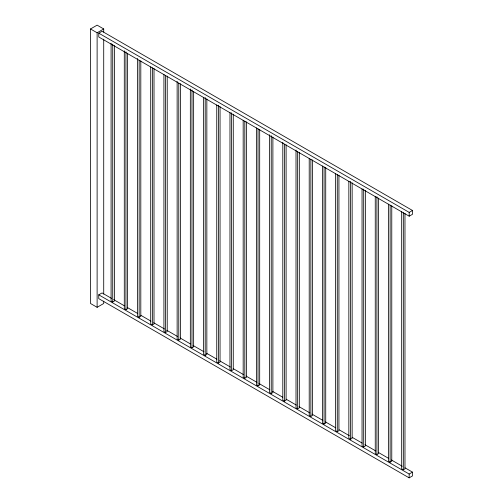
<?xml version="1.0" encoding="UTF-8"?>
<svg xmlns="http://www.w3.org/2000/svg" width="503" height="503" viewBox="0 0 503 503"><rect width="100%" height="100%" fill="white"/><g stroke="black" fill="none" stroke-linecap="round" stroke-linejoin="round"><path stroke-width="0.75" d="M103.719 301.146L103.719 303.498L97.117 307.314L90.509 303.498L90.509 28.96L97.117 25.15L103.719 28.96L103.719 32.098M90.509 28.96L97.117 32.777L103.719 28.96M98.783 33.173L102.09 31.268L412.491 210.48L412.491 214.291L409.19 216.196L98.783 36.989L98.783 33.173L409.19 212.385L412.491 210.48M404.99 467.815L412.466 472.128L412.466 475.945L409.159 477.85L98.758 298.644L98.758 294.827L102.065 292.922L111.572 298.411M111.088 43.227L111.088 301.052L112.735 302.007L114.388 301.052L114.388 45.578M124.298 50.853L124.298 308.679L125.945 309.634L127.599 308.679L127.599 53.205M137.501 58.48L137.501 316.305L139.155 317.261L140.809 316.305L140.809 60.832M150.711 66.893L150.711 323.932L152.365 324.888L154.012 323.932L154.012 68.458M163.921 74.519L163.921 331.559L165.575 332.514L167.222 331.559L167.222 76.085M177.131 81.36L177.131 339.185L178.779 340.135L180.432 339.185L180.432 83.712M190.335 88.987L190.335 346.812L191.989 347.762L193.642 346.812L193.642 91.339M203.545 97.393L203.545 354.439L205.199 355.388L206.846 354.439L206.846 98.959M216.755 105.02L216.755 362.059L218.409 363.015L220.056 362.059L220.056 106.586M229.965 112.647L229.965 369.686L231.613 370.642L233.266 369.686L233.266 114.212M243.175 120.274L243.175 377.313L244.823 378.269L246.476 377.313L246.476 121.839M256.379 127.9L256.379 384.94L258.033 385.895L259.686 384.94L259.686 129.466M269.589 134.741L269.589 392.566L271.243 393.516L272.89 392.566L272.89 137.093M282.799 142.368L282.799 400.193L284.447 401.143L286.1 400.193L286.1 144.719M296.009 149.995L296.009 407.82L297.657 408.769L299.31 407.82L299.31 152.346M309.213 158.401L309.213 415.44L310.867 416.396L312.52 415.44L312.52 159.967M322.423 166.028L322.423 423.067L324.077 424.023L325.724 423.067L325.724 167.593M335.633 173.654L335.633 430.694L337.287 431.649L338.934 430.694L338.934 175.22M348.843 181.281L348.843 438.32L350.49 439.276L352.144 438.32L352.144 182.847M362.047 188.908L362.047 445.947L363.7 446.903L365.354 445.947L365.354 190.474M375.257 196.528L375.257 453.574L376.91 454.523L378.558 453.574L378.558 198.1M388.467 204.155L388.467 461.201L390.121 462.15L391.768 461.201L391.768 205.727M401.677 211.782L401.677 468.827L403.324 469.777L404.978 468.827L404.978 213.347M98.758 294.827L409.159 474.04L412.466 472.128M113.609 299.587L124.474 305.862M127.196 307.434L137.382 313.312M140.777 315.274L150.963 321.153M153.685 322.725L164.55 329M166.587 330.175L177.458 336.45M180.175 338.016L190.36 343.901M193.077 345.467L203.948 351.742M206.664 353.313L216.85 359.192M219.566 360.764L230.437 367.039M233.153 368.605L243.339 374.49M246.055 376.055L256.926 382.33M258.963 383.506L269.828 389.781M272.544 391.347L282.736 397.232M286.132 399.193L296.317 405.072M299.034 406.644L309.905 412.919M311.942 414.095L322.807 420.37M325.523 421.935L335.715 427.82M339.11 429.782L349.296 435.661M352.012 437.233L362.204 443.112M364.92 444.683L375.785 450.952M378.501 452.524L388.693 458.403M391.409 459.975L402.274 466.25M409.19 212.385L409.19 216.196M409.159 474.04L409.159 477.85M403.324 212.738L403.324 469.777M390.121 205.111L390.121 462.15M376.91 196.698L376.91 454.523M363.7 189.078L363.7 446.903M350.49 181.451L350.49 439.276M337.287 174.604L337.287 431.649M324.077 166.983L324.077 424.023M310.867 159.357L310.867 416.396M297.657 151.73L297.657 408.769M284.447 144.103L284.447 401.143M271.243 135.691L271.243 393.516M258.033 128.85L258.033 385.895M244.823 121.223L244.823 378.269M231.613 112.817L231.613 370.642M218.409 105.19L218.409 363.015M205.199 97.563L205.199 355.388M191.989 89.936L191.989 347.762M178.779 83.096L178.779 340.135M165.575 75.469L165.575 332.514M152.365 67.842L152.365 324.888M139.155 60.215L139.155 317.261M125.945 51.809L125.945 309.634M112.735 44.182L112.735 302.007M103.719 39.159L103.719 294.085M97.117 32.777L97.117 307.314"/></g></svg>
